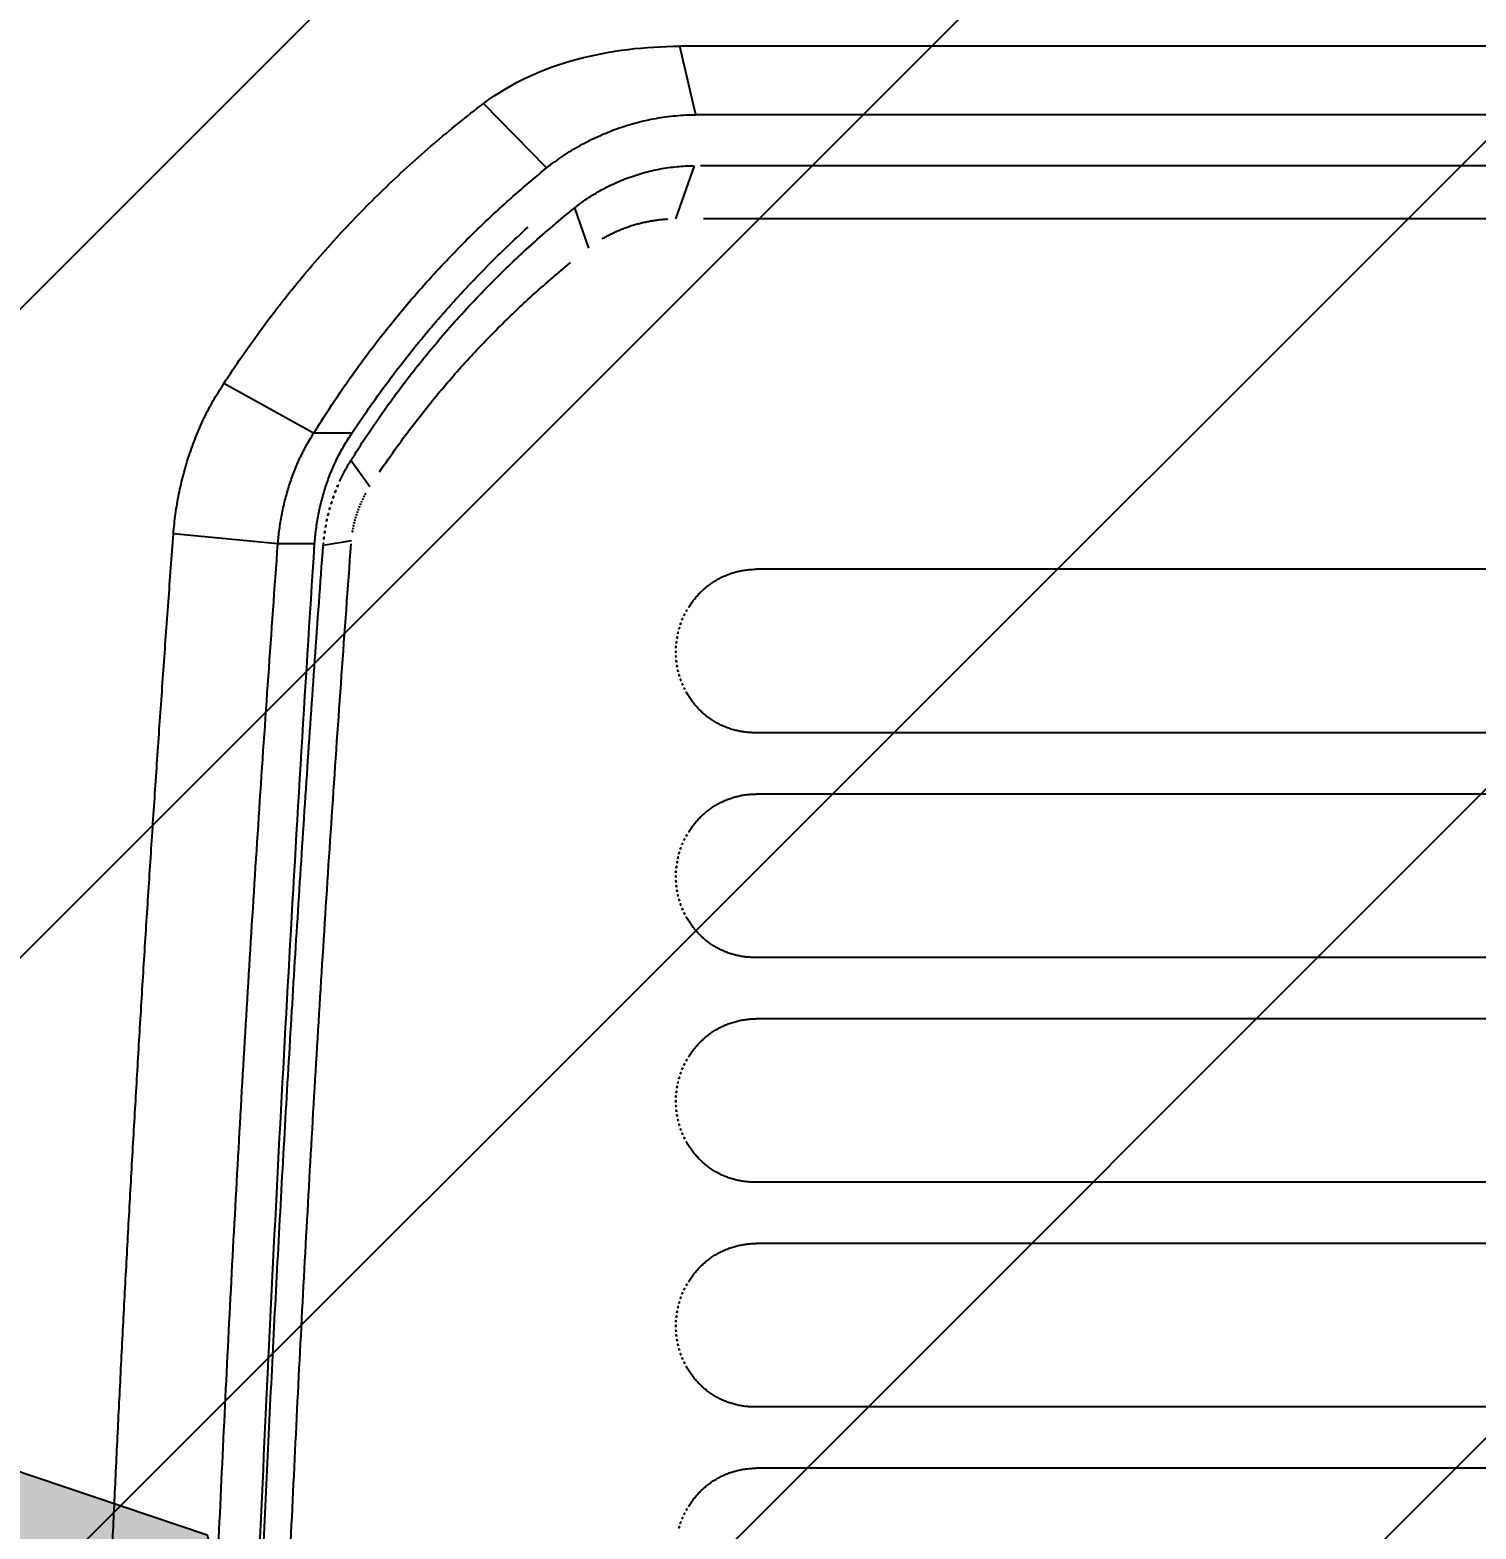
# Model space of a CAD drawing. Header units: metres. Extents: x 668617 to 675126, y 2286318 to 2293677.
# Drawn here: x 672212.6356 to 672213.0296, y 2287824.8578 to 2287825.2663 of the extents above; entities that cross this region are included whole.
import ezdxf

# ---------------------------------------------------------------- set-up
doc = ezdxf.new("R2010")
doc.units = ezdxf.units.M
doc.header["$MEASUREMENT"] = 0
doc.layers.add('DMTG_SECCIONES_VIALES', color=250, linetype='Continuous')
doc.layers.add('ESTACIÓN', color=7, linetype='Continuous')
doc.styles.get("Standard").update_dxf_attribs({"font": 'arial.ttf'})
doc.dimstyles.get("Standard").update_dxf_attribs({"dimtxt": 0.18, "dimasz": 0.18, "dimexe": 0.18, "dimexo": 0.0625, "dimgap": 0.09, "dimtad": 0, "dimtih": 1, "dimtoh": 1, "dimdec": 4, "dimzin": 0, "dimdsep": 46, "dimtxsty": 'Standard', "dimcen": 0.09, "dimadec": 0, "dimazin": 0, "dimtfac": 1, "dimtdec": 4, "dimtofl": 0, "dimtmove": 0, "dimatfit": 3, "dimfxl": 1, "dimtolj": 1, "dimtzin": 0, "dimarcsym": 0})

# ---------------------------------------------------------------- blocks, each defined once
blk = doc.blocks.new('*D448')
at = {"layer": 'Defpoints', "color": 0, "transparency": 16777216}
for p in [(672216.3035499955, 2287827.593236725), (672208.0435499955, 2287822.546731033), (672216.3035499955, 2287822.546731033)]:
    blk.add_point(p, dxfattribs=at)
at = {"layer": 'DMTG_SECCIONES_VIALES', "color": 0, "lineweight": -2, "transparency": 16777216}
for p, q in [((672208.0435499955, 2287822.609231033), (672208.0435499955, 2287827.773236725)), ((672216.3035499955, 2287822.609231033), (672216.3035499955, 2287827.773236725)), ((672208.2235499956, 2287827.593236725), (672211.8497096135, 2287827.593236725)), ((672216.1235499955, 2287827.593236725), (672212.4973903776, 2287827.593236725))]:
    blk.add_line(p, q, dxfattribs=at)
at = {"layer": 'DMTG_SECCIONES_VIALES', "color": 0, "transparency": 16777216}
for points in [[(672208.2235499956, 2287827.623236725), (672208.2235499956, 2287827.563236725), (672208.0435499955, 2287827.593236725)], [(672216.1235499955, 2287827.623236725), (672216.1235499955, 2287827.563236725), (672216.3035499955, 2287827.593236725)]]:
    blk.add_solid(points, dxfattribs=at)
at = {"layer": 'DMTG_SECCIONES_VIALES', "color": 0, "transparency": 16777216, "insert": (672212.1735499955, 2287827.593236725), "char_height": 0.18, "attachment_point": 5}
blk.add_mtext('\\A1;8.26', dxfattribs=at)
blk = doc.blocks.new('veh contruccion')
at = {"color": 0}
for p, q in [((0.226462122298642, 1.793496988561074), (0.6581907822701965, 1.793496988561074)), ((0.6550329155361965, 1.780035321164846), (0.6581906315425954, 1.793496988561074)), ((0.6843939467956375, 1.769556075087067), (0.696795103937518, 1.782250997789831)), ((0.226462122298642, 1.780035321164846), (0.6550330662639112, 1.780035321164846)), ((0.226462122298642, 1.76998685085529), (0.6541318737091046, 1.76998685085529)), ((0.6553816961969119, 1.769986700129024), (0.6590440438599785, 1.759560509708933)), ((0.6761222381219909, 1.753778799528334), (0.6788494798126408, 1.76174378017916)), ((0.3964174818907509, 1.759560208256417), (0.6535601688498787, 1.759560208256417)), ((0.7302224293443373, 1.717359406319957), (0.7478990070226814, 1.727130540235734)), ((0.7226978709446144, 1.717359255593465), (0.7302222786185553, 1.717359255593465)), ((0.7191832350584377, 1.706842177214099), (0.7228891426217956, 1.712020982190523)), ((0.7227898139890954, 1.696204065614836), (0.7283433245495985, 1.695306339765921)), ((0.7372483851397078, 1.695596638621652), (0.7578011220938947, 1.697593762110117)), ((0.7300267866060608, 1.695596638621652), (0.7372485358656036, 1.695596638621652)), ((0.3964174818907509, 1.690604282079505), (0.5820631479644476, 1.690604282079505)), ((0.5820631479644476, 1.690604282079505), (0.643188993528895, 1.690604282079505)), ((0.3964174818907509, 1.658449388105467), (0.582323904464431, 1.658449388105467)), ((0.582323904464431, 1.658449388105467), (0.643490747584849, 1.658449388105467)), ((0.3964174818907509, 1.646391284024503), (0.5824159982346941, 1.646391284024503)), ((0.5824159982346941, 1.646391284024503), (0.643188993528895, 1.646391284024503)), ((0.3964174818907509, 1.614236390050465), (0.5826469109283039, 1.614236390050465)), ((0.5826469109283039, 1.614236390050465), (0.643490747584849, 1.614236390050465)), ((0.3964174818907509, 1.602178285969501), (0.5827278509506755, 1.602178285969501)), ((0.5827278509506755, 1.602178285969501), (0.643188993528895, 1.602178285969501)), ((0.3964174818907509, 1.570023241269197), (0.5829283169312589, 1.570023241269197)), ((0.5829283169312589, 1.570023241269197), (0.643490747584849, 1.570023241269197)), ((0.3964174818907509, 1.557965137188006), (0.5829978017557664, 1.557965137188006)), ((0.5829978017557664, 1.557965137188006), (0.643188993528895, 1.557965137188006)), ((0.3964174818907509, 1.525810243213954), (0.5831684239300898, 1.525810243213954)), ((0.5831684239300898, 1.525810243213954), (0.643490747584849, 1.525810243213954)), ((0.3964174818907509, 1.51375213913299), (0.5832269057343069, 1.51375213913299)), ((0.5832269057343069, 1.51375213913299), (0.643188993528895, 1.51375213913299))]:
    blk.add_line(p, q, dxfattribs=at)
for centre, radius, start, end in [((0.6585605750453283, 1.714844812740353), 0.0786531958533733, 75.3806244734737, 90.26938057781395), ((0.6654495785485892, 1.739793285600427), 0.05277498731655753, 53.56242452590075, 75.78129633552223), ((0.5620636441922784, 1.605591166446118), 0.2221739459420409, 51.04539121709085, 52.66866809668894), ((0.6549295771628181, 1.735782595004636), 0.04425284716946676, 84.72629323962028, 89.86600875455179), ((0.6547593081847367, 1.733879045626963), 0.04616398914773095, 79.80564740271035, 84.73301264732868), ((0.6545242855676747, 1.732546647064083), 0.0475169495448062, 75.02276697787991, 79.81108056642141), ((0.6543549769037895, 1.731910975352193), 0.04817478191973339, 70.30128952898015, 75.02362679205294), ((0.5626473690055604, 1.606301629114924), 0.2212544684019445, 49.41711901703268, 51.04727104351393), ((0.6543193815477366, 1.73179121593725), 0.04829953154794957, 65.59968445514119, 70.30942198321611), ((0.6544247163470231, 1.732027154624589), 0.04804115180151004, 60.86153385301834, 65.59784533417326), ((0.6548271478707761, 1.732743071271003), 0.04721988498664422, 56.0476535179336, 60.86506058129809), ((0.5632274545226323, 1.606991330983519), 0.2203532905451323, 47.77820742437633, 49.41500542343216), ((0.6555432680453919, 1.736438708056994), 0.0335482326024235, 87.39168201999783, 90.2767158900367), ((0.6554815759270127, 1.735041166432168), 0.0349471338786799, 84.62468309511449, 87.3949137029798), ((0.6553645143357585, 1.733799750918422), 0.03619405642349895, 81.95006818225171, 84.6242846125312), ((0.6552141627633432, 1.732740519983139), 0.03726390477105725, 79.35133002050256, 81.94923856902086), ((0.6554242520895173, 1.733621550760986), 0.04615769979002161, 51.12493452822232, 56.05344515867323), ((0.5545578226737575, 1.609436142403339), 0.2061451235650225, 49.34610960981334, 50.9625113393125), ((0.5633773288427051, 1.607145326056298), 0.2201385338789418, 46.14175836477128, 47.78016056422446), ((0.6550583022288379, 1.731889011618151), 0.0381295501966074, 76.81926861237034, 79.35759703199832), ((0.6549095486055307, 1.731264712420071), 0.03877132202584903, 74.31852333140647, 76.81560376874518), ((0.6547953789522012, 1.730855284401699), 0.03919636962876007, 71.85002890803841, 74.31961060007816), ((0.6547541505728418, 1.730726312844254), 0.03933176700222079, 69.39038024688286, 71.85148314447295), ((0.6547934989966393, 1.730826410343795), 0.03922422513198118, 66.92473388192863, 69.39271147844316), ((0.6549315762524088, 1.731145121503815), 0.03887689586094274, 64.43810221515679, 66.92784966019148), ((0.6551809732283687, 1.731669672482724), 0.03829607684461949, 61.90806533416986, 64.43608177378663), ((0.6554515214531307, 1.732181127518913), 0.03771747694001387, 59.33849565297173, 61.90478094580511), ((0.6559701623501155, 1.733064055995797), 0.03669349767289395, 56.69403588966719, 59.33204625043597), ((0.6565340485524871, 1.733914406825576), 0.03567318160430651, 53.98759235216431, 56.70099368133535), ((0.5544298033861992, 1.609293147627568), 0.2063370108979406, 47.72998230184443, 49.34500900115987), ((0.5639871362196232, 1.607791040745269), 0.2192504161827411, 44.49469927203381, 46.13974744077473), ((0.6573579508362286, 1.735054232844888), 0.03426676634897018, 51.15773906505112, 53.98136138674018), ((0.554715402168938, 1.607539671257257), 0.1979599429694029, 49.5564943158378, 51.16602089229423), ((0.5546190561390745, 1.60949858135892), 0.2060576971968934, 46.11341133115075, 47.73050057543849), ((0.5637118016745148, 1.607509720809318), 0.2196439778441817, 42.85463983264057, 44.49670877390193), ((0.6590416958676428, 1.731115533895405), 0.02844456150329941, 85.11585052899122, 86.94469299099549), ((0.6590464412473125, 1.731139814784257), 0.02841996487790393, 83.2909974197573, 85.1212148932184), ((0.6590471670386364, 1.731180964104766), 0.02837901283770776, 81.45000861470574, 83.28274694118105), ((0.6590483592644318, 1.731170987370959), 0.02838870156919252, 79.62310171665386, 81.45538170678806), ((0.6590659234664713, 1.731268312456081), 0.02828980460820105, 77.78366238956025, 79.6225882635375), ((0.6590783859084581, 1.73132825045758), 0.02822858677524535, 75.94004917755947, 77.78264174458168), ((0.6590923685154735, 1.731377483974171), 0.02817743134592635, 74.09704959532641, 75.94330885471597), ((0.659126324963438, 1.73151909263288), 0.02803193875691943, 72.22906320899024, 74.08448919583361), ((0.6591408254668636, 1.731544832526438), 0.02800300196020951, 70.38352464391104, 72.24124231093799), ((0.6591635909447291, 1.731608165631911), 0.02793570176640041, 68.52182574892251, 70.38389760852134), ((0.5542424714685126, 1.606990171550649), 0.1986849267131576, 47.951698491142, 49.55549577130216), ((0.5426974305524368, 1.598557189100745), 0.2157067655235843, 46.05379189823317, 47.63215107820605), ((0.5542475171411638, 1.609108568803293), 0.2065963476367452, 44.50116726967457, 46.11413142306004), ((0.6592182915948683, 1.731751874287639), 0.02778194424109736, 66.64590157292703, 68.51828598862926), ((0.6593983999279658, 1.732166473465128), 0.02732991495814981, 64.79578081546538, 66.64799844810169), ((0.659322997768129, 1.731999853894862), 0.02751278146590289, 62.91074974053608, 64.80146756953755), ((0.6593758049839948, 1.732101759757299), 0.02739800762295384, 61.0135127298971, 62.91202225251555), ((0.6595213951422352, 1.732367782028149), 0.02709475546105276, 59.02896965473258, 61.0102083547509), ((0.5643312170390686, 1.608085197451416), 0.218798490753921, 41.20600176175786, 42.85448749983984), ((0.5545031896487558, 1.6072673892278), 0.1983044526504001, 46.34721485163943, 47.95399136579014), ((0.5419776409918882, 1.597799751050132), 0.2167516362434463, 44.48472403655489, 46.05574970344095), ((0.554243973869518, 1.609110040472402), 0.2065978433285567, 42.88722325114286, 44.50018740434373), ((0.5650668002213592, 1.608733869973449), 0.2178177529083083, 39.54927576317664, 41.2050949801741), ((0.5574364413127455, 1.60126266217722), 0.1932548901994832, 49.37152346740149, 50.75531431792822), ((0.5541237106296535, 1.606870951079244), 0.198853239224574, 44.74453013018954, 46.34695237879644), ((0.5427365375847444, 1.598543012079688), 0.2156893939329914, 42.90653498926437, 44.48512334134293), ((0.5541415172050961, 1.609012462854182), 0.2067393199686211, 41.27589464955206, 42.88771294400134), ((0.5574673575198972, 1.601293271045037), 0.1932115285650824, 47.98855106698053, 49.37257109238956), ((0.5540027805398609, 1.606753073938364), 0.1990221093886476, 43.14307819593395, 44.74412541327684), ((0.5646212109292605, 1.608366401134816), 0.218395319373571, 37.8977115328084, 39.54917649703846), ((0.5580517198064285, 1.601950944571257), 0.1923317684663097, 46.59633286066234, 47.98676977780618), ((0.5436127096070891, 1.599359288785905), 0.2144919035890645, 41.31863694144398, 42.90616300887456), ((0.5540074254998331, 1.608893987885864), 0.2069182517064565, 39.66561213350904, 41.27605539713451), ((0.558519073128366, 1.602443888834912), 0.191652494966883, 45.20133074047282, 46.59658032561634), ((0.5549232892555551, 1.607606855572016), 0.1977666266927381, 41.53383179473574, 43.1449625737273), ((0.5443402860071842, 1.599999407551607), 0.2135228219072567, 39.72390419272467, 41.3185345944069), ((0.5541919125747086, 1.609042582152355), 0.2066813881577626, 38.05427079617976, 39.66654743431649), ((0.5648353050874562, 1.60853136749212), 0.2181250446395863, 36.2445338439974, 37.898061348803), ((0.5588590494620007, 1.602787954276593), 0.1911687972186231, 43.80205716728192, 45.20097354608571), ((0.5544254645838578, 1.607169392574505), 0.1984293456671303, 39.92721559232144, 41.53307541968056), ((0.5655637425969076, 1.609065071107381), 0.2172220160162045, 34.58419545177323, 36.24459809070746), ((0.5594589217874386, 1.603356478399448), 0.1903423333792409, 42.39865394197221, 43.80352885912528), ((0.554302576758289, 1.607067579740644), 0.1985889283712769, 38.32250145803675, 39.92698625374437), ((0.5453873397962639, 1.600867009696742), 0.2121630235244144, 38.11946305308465, 39.72440619238107), ((0.5535883782593487, 1.608573652297082), 0.2074456794678992, 36.44718618027438, 38.05350435102963), ((0.5598391747902838, 1.603708651020455), 0.1898240628008707, 40.98877519324817, 42.39754607623802), ((0.5468136547833069, 1.601986950210389), 0.2103495625205926, 36.50060158016665, 38.11929502667817), ((0.5536290343704309, 1.608607385121985), 0.2073929354687472, 34.83958589363581, 36.44636240776776), ((0.5650186768588696, 1.608690383659862), 0.2178834436502119, 32.92859505375247, 34.58395592804771), ((0.5600999948887306, 1.603935971111952), 0.189478084070325, 39.57732764607263, 40.98861944832231), ((0.5546544796119974, 1.607340360140995), 0.198143701416319, 36.71556591395359, 38.32371745955806), ((0.5547235136088489, 1.607394803814202), 0.1980558140975931, 35.10604086256826, 36.71487992331742), ((0.5475416925914374, 1.602526528482315), 0.2094433708762871, 34.87461759857817, 36.50041536564459), ((0.5533951875640355, 1.608435889954123), 0.2076828383498246, 33.23707731254358, 34.84156210807316), ((0.7052241761651317, 1.698390222484036), 0.05145022376021859, 29.57653746760333, 33.95913031849299), ((0.5609385835704757, 1.604627844023241), 0.1883909235125075, 38.15809246838241, 39.57763454794558), ((0.5488504434134143, 1.603439928217668), 0.2078473988506615, 33.23615866677368, 34.87433169479834), ((0.7012370444569456, 1.696122048758923), 0.05603735920635963, 25.55700311305898, 29.58127420315868), ((0.5616831466557528, 1.605214974967211), 0.1874427177354172, 36.73094151366538, 38.15758799585441), ((0.5543305123364348, 1.607126492006259), 0.1985316280993791, 33.49921931741061, 35.10416245701825), ((0.5532154512195007, 1.608325917616412), 0.2078934480360143, 31.63239638621759, 33.23527697867332), ((0.6977841802943772, 1.694464421448572), 0.05986749853375851, 21.79516414702713, 25.5625952197712), ((0.5618782130956674, 1.605363064349135), 0.1871978151575613, 35.3018416623053, 36.73032153804421), ((0.554992610628176, 1.607549351160216), 0.1977461223547267, 31.89157086697071, 33.5029308178167), ((0.6929635886965002, 1.696640915284689), 0.03624054588382189, 30.27636858011239, 34.86812540277879), ((0.6989227781111254, 1.696890810810856), 0.03739807433325816, 28.75902384778103, 33.18285443417589), ((0.6949197160274139, 1.69331312373221), 0.0629546677351021, 18.21782941929822, 21.80012815040828), ((0.5624579045881433, 1.605770480150895), 0.1864892789091205, 33.86862802255656, 35.30260807884925), ((0.6904997951226619, 1.695197362999153), 0.03909608494862967, 26.02612166159132, 30.28293767756432), ((0.6958320434964094, 1.695190093722204), 0.04092583072727399, 24.72142542993361, 28.76448371498805), ((0.6915161116097011, 1.692504660709673), 0.03694765325272949, 30.05034165840943, 31.88468416447032), ((0.691511882550401, 1.692498043191833), 0.03695462783554943, 28.22205500099432, 30.05593916997549), ((0.6882439369011877, 1.694094867871286), 0.04160693960680471, 22.02687385837249, 26.02731720915981), ((0.6928896747277236, 1.693833729096198), 0.04416577776059192, 20.97638110182287, 24.72342035887426), ((0.6929305671444013, 1.692654909566357), 0.06504988807921032, 14.7539644576623, 18.22078221591067), ((0.691543687501337, 1.692508852009539), 0.03692149284042737, 26.39489792383003, 28.23061544028232), ((0.6918673772340185, 1.692678758342552), 0.03655601548596056, 24.52784458452101, 26.38189556209706), ((0.6915818178961786, 1.692541614892818), 0.03687273947187836, 22.6995032775443, 24.53751247791167), ((0.6862217705459557, 1.693271858126309), 0.04379016708472442, 18.23216113596013, 22.03281470235886), ((0.690188748104049, 1.692792627167421), 0.04706040593694082, 17.46665584156193, 20.9827365349109), ((0.6921903886964742, 1.692454437558482), 0.06581671579639478, 11.3319122299558, 14.75863201349405), ((7.930584122802372, 5.610867883367661), 8.200281420176909, 208.4404131355131, 208.4443092482448), ((7.613998422181623, 5.230110820766527), 7.742744190597477, 207.0825853459938, 207.0867106421358), ((0.6915564358103552, 1.692531941888859), 0.03689988830129246, 20.86128725290139, 22.69815061140675), ((0.6918083566001201, 1.692626588751793), 0.03663077774329301, 19.01311604198703, 20.86327116127421), ((0.6846785701949898, 1.69276136814311), 0.04541560958439975, 14.57018424951018, 18.23473915459298), ((0.6883425541942074, 1.692207143686403), 0.048997208630187, 14.09451716018929, 17.47174429728103), ((0.6926086585307871, 1.69253219832612), 0.065391320856481, 7.888402142690104, 11.33711855562166), ((7.697983122805169, 5.064231228741988), 7.744218205648147, 205.7109923096332, 205.7151176057523), ((7.406352072770972, 4.728227750727271), 7.337794256266848, 204.3392486607916, 204.3436031400428), ((7.475989103371887, 4.563108016598292), 7.335364046190631, 202.9441897498488, 202.9485442290994), ((7.204396892697616, 4.259453650257711), 6.969036455783653, 201.5201052799115, 201.5246889423998), ((7.26676977046651, 4.102553988777728), 6.971537479571507, 200.1369192317865, 200.1415028941186), ((7.007311244842356, 3.831618009788485), 6.636704099685914, 198.7166675472094, 198.7214803925202), ((0.6917023952486829, 1.692594672471103), 0.03674135635915938, 17.16168440340281, 19.0063394851799), ((0.6918617339957223, 1.692639799729449), 0.03657579657223231, 15.31465620270207, 17.16779050785388), ((0.6915573041900984, 1.69255669316783), 0.03689136612869091, 13.47717463628083, 15.31426716300588), ((0.6836912312865593, 1.692502951159085), 0.04643620477607378, 10.98772352096484, 14.5723135228866), ((0.6869443193715483, 1.691855425137661), 0.0504390013241563, 10.81447021491495, 14.09523161688089), ((6.771443675667967, 3.58697321651178), 6.336713509310246, 197.310853299524, 197.31589532803), ((6.763606016514871, 3.425042382783687), 6.282879206425511, 195.9272557104827, 195.9320685560001), ((6.587354987831475, 3.222146144554515), 6.059480459049556, 194.544593449879, 194.5498646616665), ((6.625169657047365, 3.070878509412083), 6.060086625486125, 193.0755737282037, 193.0808449399876), ((6.440946848550936, 2.877719047573194), 5.8387641612578, 191.6435517543798, 191.6492813322216), ((6.43753819937757, 2.726872124073452), 5.806828908953804, 190.1981742213612, 190.2036746162074), ((0.6917475663697701, 1.692610340161181), 0.03669384120386373, 11.61800544378686, 13.46495220809424), ((0.6914950202792056, 1.692550453281584), 0.0369532743203609, 9.795757920010399, 11.63010042586924), ((0.6919222600540138, 1.692631879504233), 0.03651841069339389, 7.928257192443268, 9.783912346914423), ((0.6832385411606197, 1.692412551236615), 0.0468978263756882, 7.44211268574737, 10.99072965160589), ((0.6862577602932447, 1.691718327445543), 0.05113909093168586, 7.585396510544318, 10.82101796290831), ((0.6943134680457774, 1.692764521806879), 0.06367075860540318, 4.349894316534491, 7.891866562308603), ((6.233144643768867, 2.546518357163635), 5.575509309982025, 188.7515408335402, 188.7572704114721), ((0.6917831612555005, 1.692607370742209), 0.03665956084500734, 6.0874294720323, 7.936209582006583), ((0.6916917090408674, 1.692600166695414), 0.03675126142915659, 4.239281077024356, 6.083477822162221), ((0.6840283450558786, 1.692512506029345), 0.04610172912849003, 3.836049366307774, 7.446072427257266), ((0.6869469698870603, 1.691808396484177), 0.05044402303921756, 4.307021318924623, 7.58732444848243), ((-6.121259857080247, 1.183081739435607), 6.898275032878882, 4.165800410462289, 4.277412580084265), ((-6.108412055433007, 1.184334952267264), 6.850352592057038, 4.062831197675821, 4.280325911438805), ((-6.15446597489705, 1.187131246297852), 6.901543713183365, 4.034927359606811, 4.222628291297557), ((-8.766428645022813, 1.077614890721676), 9.516541776924191, 3.461088052911588, 3.723273425573289), ((-6.171485620813371, 1.187470443530515), 6.927394894978625, 3.990319500433061, 4.206439116734237), ((0.6431901144592871, 1.675268867512926), 0.01533541460753122, 86.56303291250701, 90.00418799131636), ((0.6431868751118941, 1.675236564645402), 0.0153678536286819, 83.05128198767979, 86.55819750852247), ((0.6431898530819922, 1.675270674127219), 0.01533363445383555, 79.5319732394798, 83.04690828736383), ((0.643170343397685, 1.675160700359484), 0.01544532254021776, 76.04473630918258, 79.5349253603064), ((0.6431773384509256, 1.675184071714227), 0.01542095409332109, 72.55470406514843, 76.04901745519413), ((0.6431412169013697, 1.675072589884451), 0.01553813726025265, 69.0813077707225, 72.55087509664602), ((0.6431510833041898, 1.675092679284518), 0.01551584939876906, 65.6163071463248, 69.0888531693793), ((0.643101497899977, 1.674984320949449), 0.01563501340323961, 62.16648339528984, 65.61474154612978), ((0.6430707328724452, 1.67493201095634), 0.01569563611012684, 58.72296325038791, 62.1563278556223), ((0.6430233496730011, 1.674851686040498), 0.01578888745827038, 55.31345114051572, 58.72733952773901), ((0.6429796934815499, 1.674788551187277), 0.0158656459871091, 51.9161747044728, 55.3135655507108), ((0.6430231519636322, 1.674842151542478), 0.0157966509098901, 48.50850201630948, 51.92032821286519), ((0.6428610145258631, 1.674657746746092), 0.01604219757970022, 45.15149011424156, 48.51107396296901), ((0.6428052907766073, 1.674604075907823), 0.01611954721091392, 41.80228813804214, 45.1456034648432), ((0.6427697690325544, 1.674571211537398), 0.01616793304225446, 38.47127773911211, 41.80519855173412), ((0.6426833939831909, 1.674504218307575), 0.01627723583544929, 35.15551636424413, 38.4667528169003), ((-6.093225392911279, 1.185241469072778), 6.870157747339881, 4.052749788050292, 4.164820323822131), ((0.6426700346212897, 1.674492190890192), 0.01629508384560746, 31.85547494733868, 35.1630452346455), ((0.6426711785854309, 1.674495557166907), 0.0162923356908566, 28.53974355101126, 31.84754297358114), ((0.6425326869227206, 1.674422750317177), 0.01644878361488148, 25.25496028217488, 28.53205550487237), ((0.6425765709649909, 1.674437376761404), 0.01640285467889826, 21.98880891026007, 25.27415303410672), ((0.6423844453063907, 1.674363479411596), 0.01660867394414393, 18.73109569909816, 21.97702832950295), ((0.6424162120842425, 1.674371075165638), 0.01657615072870401, 15.49097655775786, 18.74149193002015), ((0.6426211616891919, 1.674428340625568), 0.0163633515931367, 12.19559325786289, 15.48941541013062), ((0.6422015592093544, 1.674335330286908), 0.01679313309719905, 9.029127254809968, 12.20333964217949), ((0.6424586204859111, 1.674377748334322), 0.01653260027792857, 5.763845131370726, 9.023755115885512), ((0.6423001687119836, 1.674360370114044), 0.01669199628918552, 2.540054529062874, 5.768572717602528), ((0.6425646560414293, 1.674372036012628), 0.01642725181600467, 359.2595270171279, 2.540288419080249), ((0.6426443289958002, 1.674341555444585), 0.01634540206363232, 349.5065244381208, 352.7682675165008), ((0.6423693650578457, 1.674376297349767), 0.01662255210545387, 352.7687764825046, 356.011042917862), ((0.6424150359793543, 1.674374930136636), 0.01657689681288367, 356.004775976542, 359.2562078968366), ((-6.162902473283282, 1.186496398657013), 6.910003971268489, 3.847784323127302, 4.035256071823016), ((0.6425700408154285, 1.674368536114613), 0.01642414497665238, 339.6165376971306, 342.8979865075682), ((0.6427252153055747, 1.67432376941774), 0.01626266741755333, 342.8879612634182, 346.2024056093655), ((0.6426284726076688, 1.674343906417533), 0.01636142144166142, 346.2147199564496, 349.5085421086309), ((-6.108396154970308, 1.18432485715482), 6.850337446804541, 3.845430129051505, 4.062924842751188), ((-6.171545417283994, 1.187496980598198), 6.927452699900114, 3.773946516826011, 3.990066133076843), ((-6.0792137109583, 1.186145569190018), 6.85611720634146, 3.941189104519841, 4.053488823375638), ((0.64294423042071, 1.674225604429751), 0.01602321583486725, 329.5392476303338, 332.902726753836), ((0.642900338882157, 1.674248976410851), 0.01607293561338671, 332.8998256422799, 336.2532228740274), ((0.6429436008452853, 1.674230537542854), 0.01602591122741489, 336.2512791835152, 339.6138417720276), ((0.6432595739836984, 1.674006497863928), 0.01563838000545683, 315.9592452240759, 319.4056703246623), ((0.6431794692293238, 1.674073960650787), 0.0157431044041538, 319.4089355627271, 322.8326766311678), ((0.6431412020049834, 1.674100385016629), 0.01578956285963951, 322.8401591682433, 326.1548326493356), ((0.6430339864892289, 1.674175544631169), 0.01592047065960762, 326.1450805806297, 329.5307856472048), ((0.6434806748185906, 1.67372870086993), 0.01528215188315735, 298.4432121349135, 301.9961825344298), ((0.6433576268761385, 1.673914451364354), 0.01550488345164851, 302.0181056721133, 305.5236464164168), ((0.6434571023151534, 1.673780570759774), 0.01533812249735883, 305.5118018003903, 309.0251329436452), ((0.6433664532998478, 1.673893650537693), 0.01548304895551056, 309.0222484902411, 312.5030432066621), ((0.6432985321454794, 1.673964689172948), 0.01558131124725766, 312.5106862998746, 315.970171872885), ((0.6434943607658283, 1.673716319304916), 0.01526693162700815, 269.9864399716522, 273.546742465666), ((0.643489459511386, 1.673752743696326), 0.01530358968622718, 273.5566210547129, 277.1045506359634), ((0.6435003872003904, 1.673681516340324), 0.0152315578015863, 277.0968980597877, 280.6576588088651), ((0.643498656809868, 1.673670028424326), 0.01522058855496757, 280.672057942048, 284.2351099686499), ((0.6434646014399164, 1.673803885064572), 0.01535870937013129, 284.2354612306797, 287.7632275029129), ((0.6435425485697692, 1.673564210279054), 0.01510668059180204, 287.7590173697571, 291.3497937993475), ((0.6434710166724358, 1.673737757062227), 0.01529436010589505, 291.3626861870618, 294.9099283837587), ((0.6434812797874088, 1.673730107217352), 0.01528310037797792, 294.8871111172969, 298.4387067489886), ((-6.093124283968166, 1.185170224634362), 6.870061920481011, 3.829259760445059, 3.941330296217712), ((-8.725092666940043, 1.080162101243829), 9.475127417833908, 3.197472047198908, 3.460803333953943), ((-6.179805373889906, 1.185401102231097), 6.926942271316453, 3.660428012922074, 3.847441395697625), ((0.643187362582978, 1.631057749784745), 0.01533353432649711, 86.55343807043451, 89.99390575484935), ((0.6431866490175366, 1.631020954083525), 0.01537030644641291, 83.05211332066398, 86.55902884129786), ((0.6431921585268014, 1.631057600679199), 0.0153332625306726, 79.54104963963059, 83.05598468681013), ((0.643170192667128, 1.630947702334382), 0.01544532251166625, 76.0447362717974, 79.53492532339776), ((0.6431771877270762, 1.630971073659111), 0.01542095409230707, 72.55470407870183, 76.04901746855073), ((0.6431410661708128, 1.630859591799137), 0.0155381372900131, 69.08130779367879, 72.55087511977908), ((0.6431509325821594, 1.630879681229388), 0.01551584939731629, 65.6163071591551, 69.08885318253022), ((0.6431013471740812, 1.630771322894446), 0.01563501340323961, 62.16648339528984, 65.61474154612978), ((0.6430705821465494, 1.630719012901338), 0.01569563611012684, 58.72296325038791, 62.1563278556223), ((0.6430231989425579, 1.630638688016063), 0.0157888874346093, 55.31345106807829, 58.72733945509566), ((0.6429820839582021, 1.630575628464442), 0.0158641380139794, 51.92356670555834, 55.32095755212974), ((0.642995769207289, 1.630596602589279), 0.01583918770712035, 48.51308466578795, 51.91574556346684), ((-6.108359559142684, 1.184308055685293), 6.850302060186769, 3.628096153759939, 3.845590867526443), ((-6.171503766572357, 1.187476849805719), 6.927412464557904, 3.55801571305296, 3.77413532935104), ((-6.107276312183842, 1.18424401721083), 6.884244209558904, 3.717243783397744, 3.82908513613727), ((0.6428780558531457, 1.630463227136644), 0.01601707928923416, 45.14885507573256, 48.51370900195541), ((0.642809223140091, 1.630392446874822), 0.01611580385410357, 41.80837824268373, 45.15283924153093), ((0.6427697690325544, 1.630358364208647), 0.01616793304225446, 38.47127773911211, 41.80519855173412), ((0.6427112935638775, 1.630312250989149), 0.01624240272516083, 35.15196476906378, 38.47030441217447), ((0.6426541545083069, 1.630273146335924), 0.01631163562442758, 31.84435469808261, 35.14871708926097), ((0.6426622418865122, 1.630277446858301), 0.0163024965195973, 28.54077466045581, 31.84651186451334), ((0.6425352460955196, 1.630207193097633), 0.01644762560085925, 25.26730151293169, 28.54439673562748), ((0.6425549726137092, 1.630218819309917), 0.01642482397133364, 21.97877794849137, 25.25999762266873), ((0.6423973788729995, 1.630150827127309), 0.01659641166661923, 18.74528929837959, 21.99282588891459), ((0.6424236033284956, 1.63016139676138), 0.01656818164751587, 15.48724274858783, 18.73982035363799), ((0.6426211616891919, 1.630215493296831), 0.0163633515931367, 12.19559325786289, 15.48941541013062), ((0.6422229812630462, 1.630126498268879), 0.01677134635272873, 9.027065002987163, 12.20540189414325), ((0.6424254673977998, 1.630160329751533), 0.01656606003116908, 5.768578579981004, 9.021385322032948), ((0.6423140248969617, 1.630148798619615), 0.0166780971890377, 2.537785435570195, 5.769511550400368), ((0.6425646560414293, 1.630159188683876), 0.01642725181600467, 359.2595270171279, 2.540288419080249), ((0.6426439515153675, 1.630128278939623), 0.01634572252217349, 349.5077251282387, 352.7699264799344), ((0.6423693650578457, 1.630163450020788), 0.01662255210545387, 352.7687764825046, 356.011042917862), ((0.6424150359753753, 1.630162082807786), 0.01657689681690998, 356.0047759771076, 359.2562078974124), ((-6.10717720196061, 1.184192773615095), 6.884148630346691, 3.605881505605656, 3.717722858356729), ((0.6425700408194075, 1.630155538059483), 0.01642414497287349, 339.6165376925794, 342.8979865029697), ((0.6427252153017093, 1.630110771362624), 0.01626266742136168, 342.8879612672058, 346.2024056131359), ((0.6426284726116478, 1.630130908362403), 0.0163614214377741, 346.214719953387, 349.5085421056451), ((-6.162936087107198, 1.186472535674213), 6.910038995121156, 3.473020436785477, 3.660492185512849), ((0.6429709719561174, 1.629997767115867), 0.01599271895901552, 329.5360397656686, 332.9059346320856), ((0.6428818716013325, 1.630043456053968), 0.01609285058995132, 332.9055998318012, 336.2553309179611), ((0.6429415761859332, 1.630018360276793), 0.01602809499301419, 336.251508317371, 339.6136126384387), ((0.6433065693464073, 1.629750330178283), 0.01557480058941523, 315.9532082715928, 319.4129229757285), ((0.6431777680311939, 1.629860075129088), 0.01574401503068932, 319.4145832444632, 322.8385534446809), ((0.6431189460960809, 1.629903112688552), 0.01581688982716381, 322.8430233591703, 326.1519684584892), ((0.6430339864930943, 1.629962395849788), 0.0159204706563352, 326.1450805729915, 329.5307856397175), ((0.6434753186433113, 1.62951655460715), 0.01528558505245801, 298.4590757013213, 302.0118169729073), ((0.6433631154563386, 1.629700610800413), 0.01550113188109754, 302.0028511009497, 305.5086209741383), ((0.6434546450216772, 1.629567497341526), 0.01533961133710554, 305.519109440268, 309.0324405830369), ((0.6433631243683635, 1.629684514173917), 0.01548814507897127, 309.022821315917, 312.5024703811756), ((0.6432888503933896, 1.629766698943712), 0.01559891680324921, 312.4996513679804, 315.9552417145673), ((-6.115594133866296, 1.183841247538098), 6.857551675089089, 3.410898043087841, 3.62816357395138), ((-6.171560389407375, 1.187450388508651), 6.927470620455067, 3.34208546791462, 3.558205084163553), ((-6.121367547498778, 1.183341866449652), 6.898364399153166, 3.493910111362032, 3.605522280983224), ((0.6434943607694663, 1.6295033212498), 0.01526693162689475, 269.9864399580385, 273.5467424513866), ((0.6434894595076344, 1.629539745641196), 0.01530358968657007, 273.556621068999, 277.1045506503193), ((0.6435003872003904, 1.629468518285321), 0.0152315578015863, 277.0968980597877, 280.6576588088651), ((0.6435010797875407, 1.629456955006191), 0.01522006597453948, 280.663146974526, 284.226199001915), ((0.643464601443668, 1.629590736283191), 0.01535870936910813, 284.2354612173002, 287.7632274899512), ((0.6435401443119986, 1.629351136860691), 0.01510748586646854, 287.7676139360898, 291.3583903653939), ((0.6434734504560424, 1.629524683643865), 0.01529340352939618, 291.3542974876567, 294.9015396847353), ((0.6434812797837708, 1.629516958435971), 0.01528310037963248, 294.8871111294687, 298.4387067614551), ((-8.708649949099197, 1.081049177834473), 9.458660818766601, 2.933872826087312, 3.197662478438898), ((-6.154479881419832, 1.186973918080866), 6.901567946811508, 3.285417491108484, 3.473118422850558), ((0.6431874379421174, 1.586842242373862), 0.01533604367452385, 86.55372061085045, 89.99418829557085), ((0.6431867243841793, 1.586810417808906), 0.0153678536286819, 83.05128198767979, 86.55819750852247), ((0.6431897023553006, 1.586844527260936), 0.01533363448328848, 79.53197325660949, 83.04690830433327), ((0.6431726662642063, 1.586734628916133), 0.01544479929682175, 76.05370918582909, 79.54389823722435), ((0.6431747170515223, 1.586758000240863), 0.01542162307549562, 72.54586307779101, 76.0401764674466), ((0.6431435544789679, 1.586646518380888), 0.01553731943142336, 69.08997815883767, 72.55954548466357), ((-6.13549085025835, 1.182463453630021), 6.912514983316308, 3.382660336094657, 3.49404332277116), ((0.6431484464134769, 1.586666607811253), 0.0155168073291187, 65.60783096161367, 69.08037698441231), ((0.6431013471703295, 1.586558174113065), 0.01563501340491093, 62.16648338282619, 65.61474153336428), ((0.643073096708406, 1.586505939483089), 0.01569439517147788, 58.73095189247677, 62.16431649775955), ((0.6430232743063584, 1.586423161025934), 0.01579100987003679, 55.31844811902496, 58.73233650654257), ((0.6429796181225242, 1.58636509626902), 0.01586359937618297, 51.91072771174591, 55.30811855819139), ((0.642998306468769, 1.586383529171144), 0.01583756347600129, 48.5201413960009, 51.92280229330319), ((0.6428754900628633, 1.586250153718396), 0.01601883553856214, 45.14215882830126, 48.50701275416753), ((0.642809223140091, 1.586179298093313), 0.01611580385410357, 41.80837824268373, 45.15283924153093), ((0.6427723586387515, 1.586145290790284), 0.01616595255882299, 38.47719679004265, 41.81111760264805), ((0.6427112935677428, 1.586099252934034), 0.01624240272200025, 35.15196477730736, 38.4703044205382), ((0.6426541545083069, 1.586060148280907), 0.01631163562442758, 31.84435469808261, 35.14871708926097), ((0.6426622418825332, 1.586064448803171), 0.01630249652302173, 28.54077465318997, 31.84651185736914), ((0.6425352460955196, 1.585994195042403), 0.01644762560085925, 25.26730151293169, 28.54439673562748), ((0.6425549726176882, 1.586005821254801), 0.01642482396767746, 21.97877795402646, 25.25999762839069), ((0.6423947203410876, 1.585937753709061), 0.01659890498778393, 18.74209393046628, 21.98963052081282), ((0.6424236033284956, 1.585948247979886), 0.01656818164751587, 15.48724274858783, 18.73982035363799), ((0.6426237828385979, 1.586002419878469), 0.01636080552986576, 12.19779034877304, 15.49161250109507), ((-6.115597193823589, 1.183839285980341), 6.857554846331374, 3.193647351177458, 3.41091288203193), ((-6.171515565120615, 1.187457934062394), 6.927425432518796, 3.12592516246842, 3.342044778727078), ((-6.121380628317127, 1.183363400318711), 6.898376244803765, 3.270501524137522, 3.382113693769973), ((0.642222981267139, 1.585913500213763), 0.01677134634868025, 9.027065005547389, 12.20540189681229), ((0.6424228131795076, 1.585947256333398), 0.01656869323712667, 5.767396752555846, 9.020203494696458), ((0.6423166964339657, 1.585935725201367), 0.01667543161024193, 2.538450564918554, 5.770176679765321), ((0.6425620244513652, 1.585946115265514), 0.01642988416025779, 359.2593828248866, 2.540144226820204), ((0.642647732391822, 1.585915028652309), 0.01634195893769618, 349.5061807330412, 352.7686112214805), ((0.6423667022062887, 1.585950376602653), 0.01662520326558862, 352.7696739722934, 356.0119404076099), ((0.6424176913205315, 1.585949009389523), 0.01657424267414828, 356.0043963156717, 359.2558282359485), ((0.6425700408154285, 1.585942540004368), 0.01642414497665238, 339.6165376971306, 342.8979865075682), ((0.6427278201375088, 1.585897697944361), 0.01626015573832714, 342.8855143349681, 346.1999586808668), ((0.6426258514582628, 1.585917834944155), 0.01636398505740854, 346.2166505413465, 349.5104726935238), ((-6.154472420837863, 1.186992125587494), 6.901559455043232, 3.097569201223082, 3.285270132960891), ((0.6429709719599828, 1.585784769060751), 0.01599271895561174, 329.5360397590674, 332.9059346252738), ((0.6428844489778953, 1.585830382635606), 0.01609052177484183, 332.9016587153328, 336.2513898011941), ((0.6429390082999475, 1.585805286858431), 0.01603047581522974, 336.2549579862127, 339.6170623071736), ((0.6432595739836984, 1.585580351027431), 0.01563838000545683, 315.9592452240759, 319.4056703246623), ((0.6431794692293238, 1.58564781381429), 0.0157431044041538, 319.4089355627271, 322.8326766311678), ((0.6431412020049834, 1.585674238180133), 0.01578956285963951, 322.8401591682433, 326.1548326493356), ((0.6430339864892289, 1.585749397794672), 0.01592047065960762, 326.1450805806297, 329.5307856472048), ((-6.093140800042022, 1.184915490961089), 6.870093863608869, 3.158944059552041, 3.271014595336135), ((0.6434753186433113, 1.585303556551906), 0.01528558505245801, 298.4590757013213, 302.0118169729073), ((0.643363115452587, 1.585487612745297), 0.01550113188317402, 302.0028511124108, 305.5086209859567), ((0.6434571023151534, 1.585354423923278), 0.01533812249735883, 305.5118018003903, 309.0251329436452), ((0.6433664532998478, 1.585467503701196), 0.01548304895551056, 309.0222484902411, 312.5030432066621), ((0.6432985321454794, 1.585538542336451), 0.01558131124725766, 312.5106862998746, 315.970171872885), ((0.6434943607694663, 1.585290172468532), 0.01526693162689475, 269.9864399580385, 273.5467424513866), ((0.6434870261958281, 1.585326672223061), 0.01530381604674508, 273.5656960671313, 277.11362564839), ((0.6434979626662312, 1.585255595593338), 0.01523193232150746, 277.1059131873293, 280.6666739365314), ((0.6435035027652134, 1.58524403231408), 0.0152195437622834, 280.6542353961599, 284.217287422605), ((0.6434646014399164, 1.585377738228075), 0.01535870937013129, 284.2354612306797, 287.7632275029129), ((0.6435425485697692, 1.585138063442557), 0.01510668059180204, 287.7590173697571, 291.3497937993475), ((0.6434710166724358, 1.58531161022573), 0.01529436010589505, 291.3626861870618, 294.9099283837587), ((0.6434812797874088, 1.585303960380841), 0.01528310037797792, 294.8871111172969, 298.4387067489886), ((-6.115579432582251, 1.183831672668347), 6.857537536823316, 2.976453599322378, 3.193719130160998), ((-8.700479233574185, 1.081501653933472), 9.45047765363318, 2.669649808119231, 2.933668643360976), ((-6.164201069450144, 1.18788623707718), 6.920098464525878, 2.909337895975321, 3.125686695159718), ((-6.079170759984493, 1.185665098924574), 6.856103743025884, 3.046822883734508, 3.159122602569568), ((0.6431874379458691, 1.542629093592481), 0.01533604367440909, 86.55372062513489, 89.99418830982951), ((0.6431891861683994, 1.542597344390657), 0.01536763080495453, 83.06042693718717, 86.56734245765057), ((0.6431897023590523, 1.542631529205821), 0.01533363448272414, 79.53197327044711, 83.04690831804791), ((0.643170192667128, 1.542521555497885), 0.01544532251166625, 76.0447362717974, 79.53492532339776), ((0.6431678632421267, 1.542511749774945), 0.01545540058636402, 72.55859928805086, 76.04512225871098), ((0.6431422058098519, 1.542429642079767), 0.01554142360664715, 69.0904364196548, 72.55908722340752), ((-6.16291843023879, 1.186518028187308), 6.910018743079528, 2.910238513839841, 3.097710262601078), ((0.6431726149220935, 1.542502994543185), 0.01546204910881931, 65.61354228145352, 69.09869047192375), ((0.6431062302841042, 1.542362665328767), 0.01561726803146281, 62.15236739272159, 65.60429164228032), ((0.6430518550594684, 1.54225547688192), 0.01573744328225688, 58.73564908287486, 62.15961928295142), ((0.6430206700342183, 1.542212616542798), 0.01579026477544677, 55.30575000272292, 58.71963838992935), ((0.6429820839544504, 1.542149481628044), 0.01586413801626574, 51.92356669467844, 55.32095754054139), ((0.642995769207289, 1.542170455752782), 0.01583918770712035, 48.51308466578795, 51.91574556346684), ((0.6428780558531457, 1.542037080300148), 0.01601707928923416, 45.14885507573256, 48.51370900195541), ((0.642809223140091, 1.541966300038311), 0.01611580385410357, 41.80837824268373, 45.15283924153093), ((0.6427697690325544, 1.54193221737215), 0.01616793304225446, 38.47127773911211, 41.80519855173412), ((0.6427138953362714, 1.541886179515785), 0.01624031890847947, 35.15746696710916, 38.47580661043459), ((0.6426515417244332, 1.541847074862545), 0.01631381544503859, 31.83928828042976, 35.14365067153235), ((0.6426622418865122, 1.54185130002179), 0.0163024965195973, 28.54077466045581, 31.84651186451334), ((0.6425352460955196, 1.541781046261136), 0.01644762560085925, 25.26730151293169, 28.54439673562748), ((0.6425576038359964, 1.541792747836539), 0.01642241221910563, 21.98245751168356, 25.26367718608422), ((-6.093150175054859, 1.184972436992155), 6.870100213818844, 2.934324082683635, 3.046394618482824), ((0.6423947203451803, 1.541724755653931), 0.01659890498400272, 18.74209393525497, 21.9896305257478), ((0.6424236033284956, 1.541735249924869), 0.01656818164751587, 15.48724274858783, 18.73982035363799), ((0.6426211616891919, 1.54178934646032), 0.0163633515931367, 12.19559325786289, 15.48941541013062), ((0.6422042791816125, 1.541696411484793), 0.01679045866364247, 9.03083786535257, 12.20505025281408), ((0.6424586204859111, 1.54173890489534), 0.01653260027792857, 5.763845131370726, 9.023755115885512), ((0.6422974945150486, 1.541721451311929), 0.01669466451990089, 2.539389398639786, 5.767907587160049), ((0.6425646560414293, 1.54173304184738), 0.01642725181600467, 359.2595270171279, 2.540288419080249), ((0.6426439515113884, 1.541702132103239), 0.01634572252614104, 349.507725130427, 352.7699264821854), ((0.6423693650578457, 1.541737303184519), 0.01662255210545387, 352.7687764825046, 356.011042917862), ((0.6424150359793543, 1.541735935971388), 0.01657689681288367, 356.004775976542, 359.2562078968366), ((-6.122852649308072, 1.183456395744315), 6.864820428140457, 2.759393087765169, 2.976429435658581), ((0.6425700408194075, 1.541729391222987), 0.01642414497287349, 339.6165376925794, 342.8979865029697), ((0.6427252153017093, 1.541684624526113), 0.01626266742136168, 342.8879612672058, 346.2024056131359), ((0.6426284726116478, 1.541704761525907), 0.0163614214377741, 346.214719953387, 349.5085421056451), ((-6.162922210688578, 1.186555789212832), 6.910020601577178, 2.722452474504034, 2.909924223299474), ((-6.171561578451531, 1.187496703876079), 6.927469257606305, 2.693346008267428, 2.909465624487343), ((-6.107216036173611, 1.184176145146111), 6.884188396327345, 2.823108597187186, 2.934949949903797), ((0.6429735339061722, 1.541571695642617), 0.01599047252947052, 329.5316184109577, 332.9015132772795), ((0.6428818716013325, 1.541617309217472), 0.01609285058995132, 332.9055998318012, 336.2553309179611), ((0.6429415761859332, 1.541592213440296), 0.01602809499301419, 336.251508317371, 339.6136126384387), ((0.6432595739836984, 1.541367202246164), 0.01563838000545683, 315.9592452240759, 319.4056703246623), ((0.6431794692293238, 1.541434665033023), 0.0157431044041538, 319.4089355627271, 322.8326766311678), ((0.6431412020049834, 1.541461089398865), 0.01578956285963951, 322.8401591682433, 326.1548326493356), ((0.6430314365134677, 1.541536324376537), 0.015922630331214, 326.1499671367224, 329.5356722034762), ((0.6434812797837708, 1.54109081159946), 0.01528310037963248, 294.8871111294687, 298.4387067614551), ((0.6434782449612726, 1.541089480615284), 0.01528337560420363, 298.4510872664382, 302.0040576662445), ((0.6433600896339726, 1.541275231109594), 0.0155035139652146, 302.0105363320451, 305.5160770757886), ((0.6434546450216772, 1.541141350505029), 0.01533961133710554, 305.519109440268, 309.0324405830369), ((0.6433664532998478, 1.541254505646194), 0.01548304895551056, 309.0222484902411, 312.5030432066621), ((0.6433010277057178, 1.541325468918316), 0.01557956947666955, 312.5041082075376, 315.9635937805965), ((0.6434943607694663, 1.541077174413289), 0.01526693162689475, 269.9864399580385, 273.5467424513866), ((0.6434894595076344, 1.541113598804699), 0.01530358968657007, 273.556621068999, 277.1045506503193), ((0.6435003872003904, 1.541042371448825), 0.0152315578015863, 277.0968980597877, 280.6576588088651), ((0.643498656809868, 1.541030883532812), 0.01522058855496757, 280.672057942048, 284.2351099686499), ((0.6434670486721075, 1.541164664809827), 0.01535803470899801, 284.2266808962452, 287.7544471687016), ((0.6435401443083606, 1.540924990024308), 0.01510748586768997, 287.7676139490246, 291.3583903785711), ((0.6434734504597941, 1.541098536807482), 0.0152934035279465, 291.3542974751157, 294.9015396719022), ((-6.121368639176524, 1.183507714423754), 6.898356745097022, 2.711251964680431, 2.822864134327638), ((-8.708681372647845, 1.081076127770615), 9.458690710790362, 2.406120812950826, 2.669910465271514), ((0.6431874379421174, 1.498416095537365), 0.01533604367452385, 86.55372061085045, 89.99418829557085), ((0.6431874379421174, 1.498416095537365), 0.01533604367452385, 86.55372061085045, 89.99418829557085), ((0.6431874379421174, 1.498416095537365), 0.01533604367452385, 86.55372061085045, 89.99418829557085), ((0.6431867997480936, 1.498381809162041), 0.01537030647583398, 83.05211334480548, 86.5590288653184), ((0.6431867997480936, 1.498381809162041), 0.01537030647583398, 83.05211334480548, 86.5590288653184), ((0.6431867997480936, 1.498381809162041), 0.01537030647583398, 83.05211334480548, 86.5590288653184), ((0.6431885984512178, 1.498397162237666), 0.01535484856147704, 79.54240980485292, 83.05184574874316), ((0.6431885984512178, 1.498397162237666), 0.01535484856147704, 79.54240980485292, 83.05184574874316), ((0.6431885984512178, 1.498397162237666), 0.01535484856147704, 79.54240980485292, 83.05184574874316), ((0.6431712647575409, 1.498313511799708), 0.01544025583697914, 76.04416344683501, 79.5354981481233), ((0.6431712647575409, 1.498313511799708), 0.01544025583697914, 76.04416344683501, 79.5354981481233), ((0.6431712647575409, 1.498313511799708), 0.01544025583697914, 76.04416344683501, 79.5354981481233), ((0.6431807419938309, 1.498344575050808), 0.01540782394586514, 72.55321473465531, 76.05050681176877), ((0.6431807419938309, 1.498344575050808), 0.01540782394586514, 72.55321473465531, 76.05050681176877), ((0.6431807419938309, 1.498344575050808), 0.01540782394586514, 72.55321473465531, 76.05050681176877), ((0.6431410661708128, 1.498220446907624), 0.0155381372900131, 69.08130779367879, 72.55087511977908), ((0.6431410661708128, 1.498220446907624), 0.0155381372900131, 69.08130779367879, 72.55087511977908), ((0.6431410661708128, 1.498220446907624), 0.0155381372900131, 69.08130779367879, 72.55087511977908), ((-6.122834295526161, 1.183465866120443), 6.864801639723237, 2.542285163476322, 2.759321511362544), ((-6.146071928103481, 1.187362822454077), 6.893151004887304, 2.534474402647779, 2.722404517325376), ((-6.171532538570148, 1.187528607373849), 6.927438750711629, 2.476974100902401, 2.693093717150148), ((0.6431533726876637, 1.498243718864501), 0.01551200560797438, 65.61915598672996, 69.09307679251607), ((0.6431533726876637, 1.498243718864501), 0.01551200560797438, 65.61915598672996, 69.09307679251607), ((0.6431533726876637, 1.498243718864501), 0.01551200560797438, 65.61915598672996, 69.09307679251607), ((0.643105078866995, 1.498142140758986), 0.01562446097442765, 62.16152669089003, 65.61161789098688), ((0.643105078866995, 1.498142140758986), 0.01562446097442765, 62.16152669089003, 65.61161789098688), ((0.643105078866995, 1.498142140758986), 0.01562446097442765, 62.16152669089003, 65.61161789098688), ((0.6430597132894604, 1.498060704498613), 0.01571765740062044, 58.72536913394598, 62.15392197192944), ((0.6430597132894604, 1.498060704498613), 0.01571765740062044, 58.72536913394598, 62.15392197192944), ((0.6430597132894604, 1.498060704498613), 0.01571765740062044, 58.72536913394598, 62.15392197192944), ((0.6430151896863094, 1.497984552879416), 0.01580585741987047, 55.32005204566173, 58.73073258013047), ((0.6430151896863094, 1.497984552879416), 0.01580585741987047, 55.32005204566173, 58.73073258013047), ((0.6430151896863094, 1.497984552879416), 0.01580585741987047, 55.32005204566173, 58.73073258013047), ((0.642990478285526, 1.497947674052099), 0.01585024507085193, 51.92207727726043, 55.32244684837812), ((0.642990478285526, 1.497947674052099), 0.01585024507085193, 51.92207727726043, 55.32244684837812), ((0.642990478285526, 1.497947674052099), 0.01585024507085193, 51.92207727726043, 55.32244684837812), ((0.6430101596510553, 1.497977181652644), 0.01581487958425784, 48.50480223188578, 51.91227491326706), ((0.6430101596510553, 1.497977181652644), 0.01581487958425784, 48.50480223188578, 51.91227491326706), ((0.6430101596510553, 1.497977181652644), 0.01581487958425784, 48.50480223188578, 51.91227491326706), ((0.6428665249202936, 1.497814451761613), 0.01603193234136923, 45.14353363065107, 48.50563795201462), ((0.6428665249202936, 1.497814451761613), 0.01603193234136923, 45.14353363065107, 48.50563795201462), ((0.6428665249202936, 1.497814451761613), 0.01603193234136923, 45.14353363065107, 48.50563795201462), ((0.6428068188377551, 1.497750871201461), 0.01611911594937143, 41.80872195391354, 45.15249554955697), ((0.6428068188377551, 1.497750871201461), 0.01611911594937143, 41.80872195391354, 45.15249554955697), ((0.6428068188377551, 1.497750871201461), 0.01611911594937143, 41.80872195391354, 45.15249554955697), ((0.6427723586387515, 1.497719143954015), 0.01616595255882299, 38.47719679004265, 41.81111760264805), ((0.6427723586387515, 1.497719143954015), 0.01616595255882299, 38.47719679004265, 41.81111760264805), ((0.6427723586387515, 1.497719143954015), 0.01616595255882299, 38.47719679004265, 41.81111760264805), ((0.6426969087105476, 1.497662340491928), 0.01626036245615082, 35.15379785002479, 38.46847133109087), ((0.6426969087105476, 1.497662340491928), 0.01626036245615082, 35.15379785002479, 38.46847133109087), ((0.6426969087105476, 1.497662340491928), 0.01626036245615082, 35.15379785002479, 38.46847133109087), ((0.6426607549596497, 1.497638369613995), 0.01630372393931967, 31.8435527239735, 35.14951906354683), ((0.6426607549596497, 1.497638369613995), 0.01630372393931967, 31.8435527239735, 35.14951906354683), ((0.6426607549596497, 1.497638369613995), 0.01630372393931967, 31.8435527239735, 35.14951906354683), ((-6.13553089914177, 1.18289048587738), 6.912532348626634, 2.599426575387287, 2.710809561952754), ((0.6426788284184681, 1.497647953097712), 0.01628331448029904, 28.53882700259487, 31.84845950802562), ((0.6426788284184681, 1.497647953097712), 0.01628331448029904, 28.53882700259487, 31.84845950802562), ((0.6426788284184681, 1.497647953097712), 0.01628331448029904, 28.53882700259487, 31.84845950802562), ((0.6425301159172818, 1.497565444857457), 0.01645337617490349, 25.26787435981333, 28.54382390091748), ((0.6425301159172818, 1.497565444857457), 0.01645337617490349, 25.26787435981333, 28.54382390091748), ((0.6425301159172818, 1.497565444857457), 0.01645337617490349, 25.26787435981333, 28.54382390091748), ((0.6425497155503876, 1.497577375545177), 0.01643055934902302, 21.97935078876165, 25.25942478233651), ((0.6425497155503876, 1.497577375545177), 0.01643055934902302, 21.97935078876165, 25.25942478233651), ((0.6425497155503876, 1.497577375545177), 0.01643055934902302, 21.97935078876165, 25.25942478233651), ((0.6423947203410876, 1.49751160687255), 0.01659890498778393, 18.74209393046628, 21.98963052081282), ((0.6423947203410876, 1.49751160687255), 0.01659890498778393, 18.74209393046628, 21.98963052081282), ((0.6423947203410876, 1.49751160687255), 0.01659890498778393, 18.74209393046628, 21.98963052081282), ((0.6424236033284956, 1.497522101143375), 0.01656818164751587, 15.48724274858783, 18.73982035363799), ((0.6424236033284956, 1.497522101143375), 0.01656818164751587, 15.48724274858783, 18.73982035363799), ((0.6424236033284956, 1.497522101143375), 0.01656818164751587, 15.48724274858783, 18.73982035363799)]:
    blk.add_arc(centre, radius, start, end, dxfattribs=at)
blk = doc.blocks.new('Banderero 1')
at = {"layer": 'ESTACIÓN', "true_color": 0xf26722}
h = blk.add_hatch(color=30, dxfattribs=at)
h.dxf.hatch_style = 1
h.paths.add_polyline_path([(-29.18978034006432, 54.03154256474227), (-26.61227546562441, 45.87613617489114), (-23.17962286248803, 46.35491846268997), (-17.9156861793017, 48.91146007133648), (-14.45971815206576, 49.06438937829807), (-16.02381397550926, 56.38443404342979), (-19.12680362886749, 57.47842287272215), (-24.93335829942953, 54.46589658502489)])
at = {"layer": 'ESTACIÓN'}
blk.add_lwpolyline([(-29.18978034006432, 54.03154256474227), (-24.93335829942953, 54.46589658502489), (-19.12680362886749, 57.47842287272215), (-16.02381397550926, 56.38443404342979), (-14.45971815206576, 49.06438937829807), (-17.9156861793017, 48.91146007133648), (-23.17962286248803, 46.35491846268997), (-26.61227546562441, 45.87613617489114), (-29.18978034006432, 54.03154256474227)], dxfattribs=at)

msp = doc.modelspace()

# ---------------------------------------------------------------- hatches: boundary and pattern name
at = {"layer": 'DMTG_SECCIONES_VIALES'}
h = msp.add_hatch(dxfattribs=at)
h.set_pattern_fill('ANSI31', color=51)
h.set_pattern_definition([(45, (672091.9349003828, 2287769.899627812), (-0.08838834764831845, 0.08838834764831845), [])])
h.paths.add_polyline_path([(672208.0435499955, 2287827.326027126), (672208.0435499955, 2287822.546731033), (672210.9435499955, 2287822.546731033), (672210.9435499955, 2287822.796731033), (672216.1235499955, 2287822.796731033), (672216.1235499955, 2287827.326027126)])

# ---------------------------------------------------------------- block references
at = {"layer": 'DMTG_SECCIONES_VIALES', "xscale": -1.385324631642285, "yscale": 1.385324631642285, "zscale": 1.385324631642285}
msp.add_blockref('veh contruccion', (672213.7245175533, 2287822.777290196), dxfattribs=at)
at = {"layer": 'DMTG_SECCIONES_VIALES', "xscale": 0.03717031077166142, "yscale": 0.03717031077166142, "zscale": 0.03717031077166142, "rotation": 0.7971614638068548}
msp.add_blockref('Banderero 1', (672213.3086188952, 2287822.768810722), dxfattribs=at)

# ---------------------------------------------------------------- dimensions: what is measured, and where the dimension line sits
at = {"layer": 'DMTG_SECCIONES_VIALES'}
dim = msp.add_linear_dim(base=(672216.3035499955, 2287827.593236725), p1=(672208.0435499955, 2287822.546731033), p2=(672216.3035499955, 2287822.546731033), dimstyle='Standard', override={"dimdec": 2}, dxfattribs=at)
dim.commit()
dim.dimension.update_dxf_attribs({"geometry": '*D448', "text_midpoint": (672212.1735499955, 2287827.593236725)})

doc.saveas('drawing.dxf')
